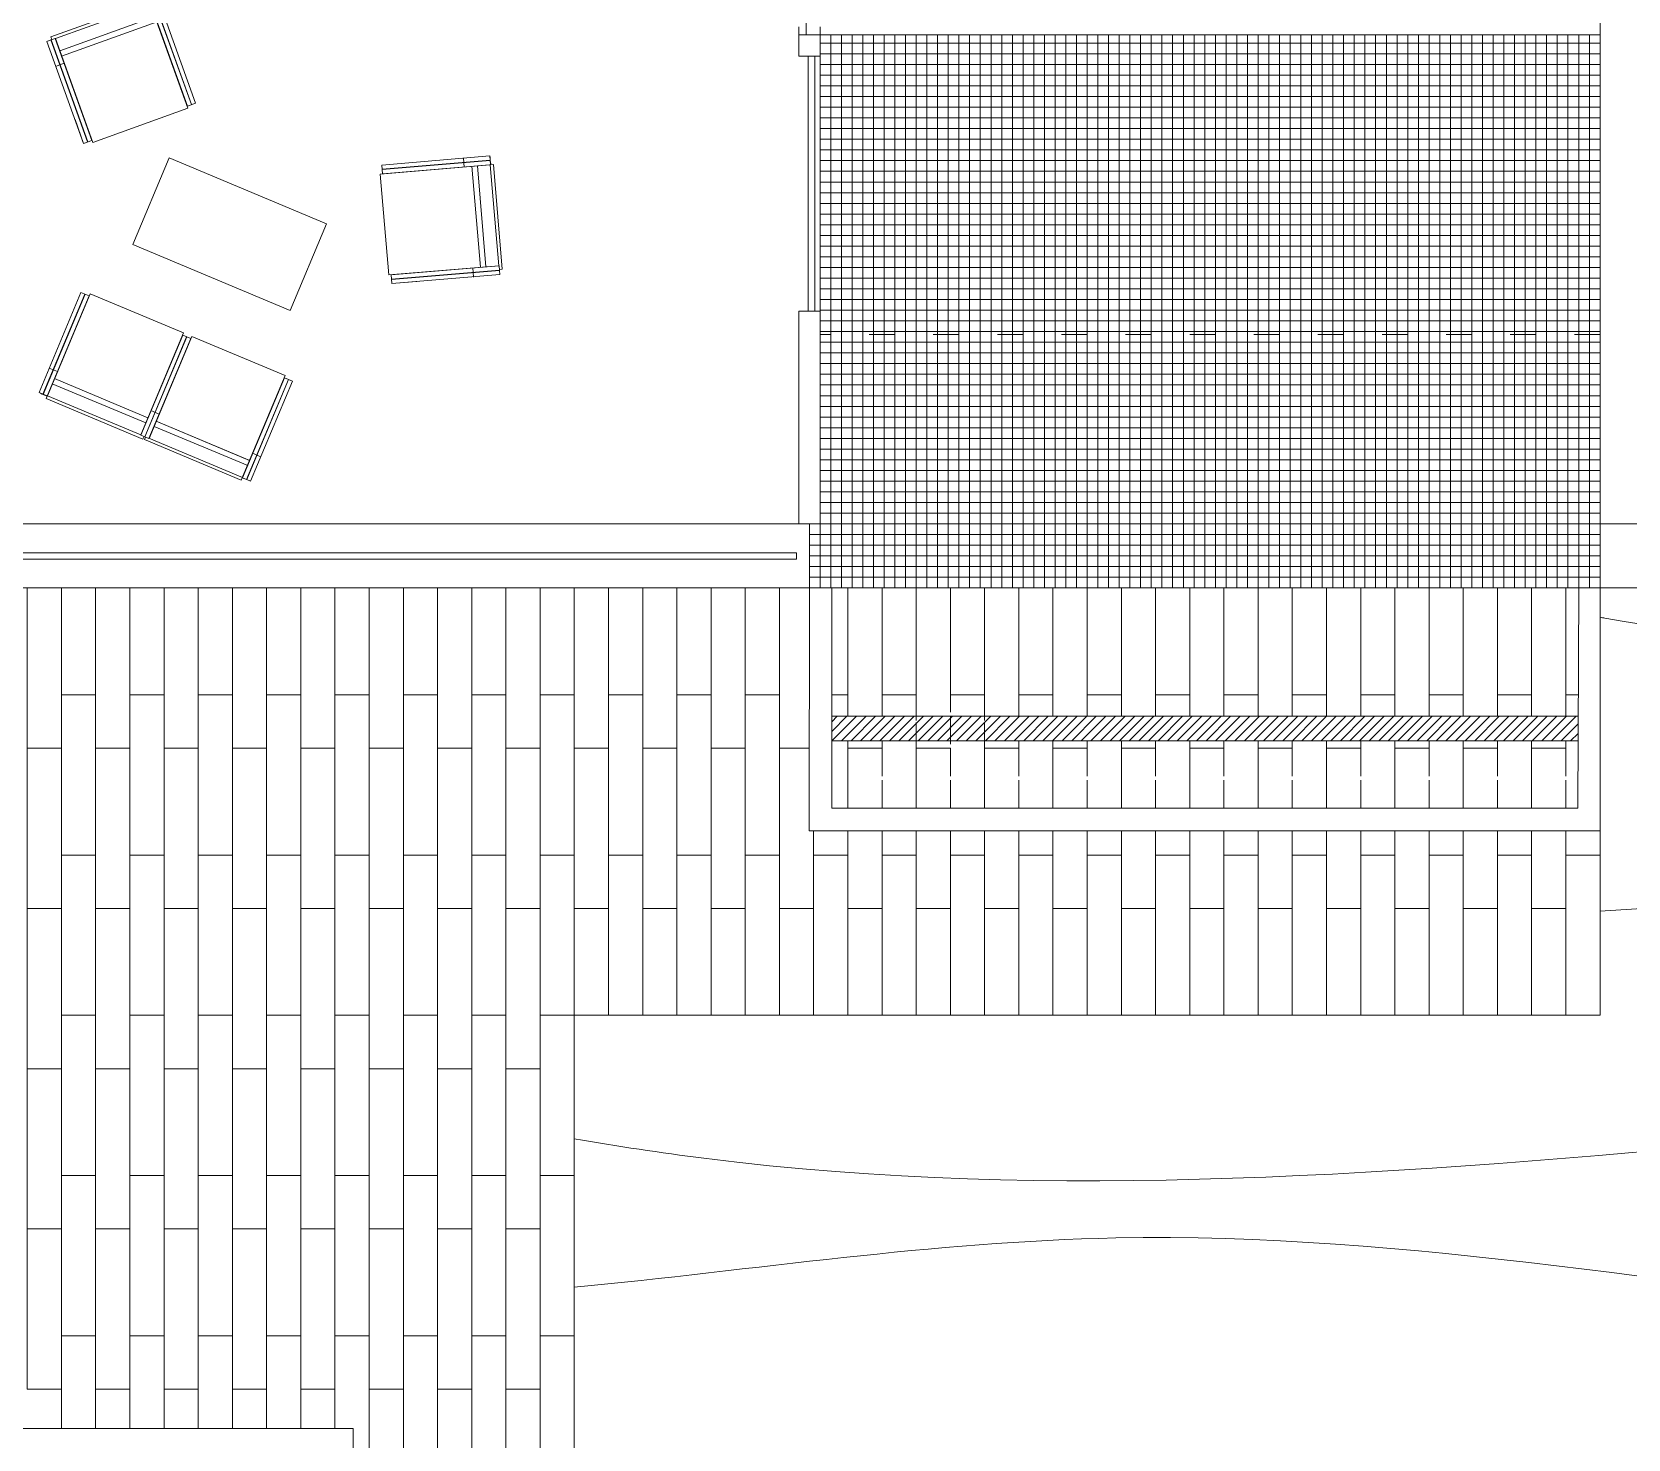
# Model space of a CAD drawing. Header units: millimetres. Extents: x 19901 to 32113, y 13732 to 21214.
# Drawn here: x 27047 to 27794, y 16444 to 17103 of the extents above; entities that cross this region are included whole.
import ezdxf

# ---------------------------------------------------------------- set-up
doc = ezdxf.new("R2010")
doc.units = ezdxf.units.MM
doc.linetypes.add('ACAD_ISO02W100', pattern=[15, 12, -3])
doc.linetypes.add('ACAD_ISO03W100', pattern=[30, 12, -18])
for name, color, linetype, lineweight in [('A-FURN', 9, 'Continuous', 13), ('curve di livello', 6, 'Continuous', 9), ('pavimentazione esterna', 51, 'Continuous', 15), ('vetro', 140, 'Continuous', 15), ('Wall', 7, 'Continuous', 20)]:
    doc.layers.add(name, color=color, linetype=linetype, lineweight=lineweight)

msp = doc.modelspace()

# ---------------------------------------------------------------- hatches: boundary and pattern name
at = {"layer": 'vetro'}
h = msp.add_hatch(dxfattribs=at)
h.set_pattern_fill('ANSI31', color=4)
h.set_pattern_definition([(45, (3024.699, -105.0974), (-2.24506403, 2.24506403), [])])
h.paths.add_polyline_path([(27770.92, 16770.97), (27770.97, 16782.49), (27421.72, 16782.49), (27421.72, 16770.97)])

# ---------------------------------------------------------------- linework, layer by layer
at = {"layer": 'A-FURN'}
for p, q in [((27781.23, 17305.33), (27781.23, 16842.56)), ((27781.23, 17305.33), (27781.23, 16842.56)), ((27416.23, 17101.45), (27416.23, 16972.17)), ((27781.23, 17097.56), (27416.23, 17097.56)), ((27421.23, 17101.45), (27421.23, 16842.56)), ((27426.23, 17101.45), (27426.23, 16842.56)), ((27431.23, 17101.45), (27431.23, 16842.56)), ((27436.23, 17101.45), (27436.23, 16842.56)), ((27441.23, 17101.45), (27441.23, 16842.56)), ((27446.23, 17101.45), (27446.23, 16842.56)), ((27451.23, 17101.45), (27451.23, 16842.56)), ((27456.23, 17101.45), (27456.23, 16842.56)), ((27461.23, 17101.45), (27461.23, 16842.56)), ((27466.23, 17101.45), (27466.23, 16842.56)), ((27471.23, 17101.45), (27471.23, 16842.56)), ((27476.23, 17101.45), (27476.23, 16842.56)), ((27481.23, 17101.45), (27481.23, 16842.56)), ((27486.23, 17101.45), (27486.23, 16842.56)), ((27491.23, 17101.45), (27491.23, 16842.56)), ((27496.23, 17101.45), (27496.23, 16842.56)), ((27501.23, 17101.45), (27501.23, 16842.56)), ((27506.23, 17101.45), (27506.23, 16842.56)), ((27511.23, 17101.45), (27511.23, 16842.56)), ((27516.23, 17101.45), (27516.23, 16842.56)), ((27521.23, 17101.45), (27521.23, 16842.56)), ((27526.23, 17101.45), (27526.23, 16842.56)), ((27531.23, 17101.45), (27531.23, 16842.56)), ((27536.23, 17101.45), (27536.23, 16842.56)), ((27541.23, 17101.45), (27541.23, 16842.56)), ((27546.23, 17101.45), (27546.23, 16842.56)), ((27551.23, 17101.45), (27551.23, 16842.56)), ((27556.23, 17101.45), (27556.23, 16842.56)), ((27561.23, 17101.45), (27561.23, 16842.56)), ((27566.23, 17101.45), (27566.23, 16842.56)), ((27571.23, 17101.45), (27571.23, 16842.56)), ((27576.23, 17101.45), (27576.23, 16842.56)), ((27581.23, 17101.45), (27581.23, 16842.56)), ((27586.23, 17101.45), (27586.23, 16842.56)), ((27591.23, 17101.45), (27591.23, 16842.56)), ((27596.23, 17101.45), (27596.23, 16842.56)), ((27601.23, 17101.45), (27601.23, 16842.56)), ((27606.23, 17101.45), (27606.23, 16842.56)), ((27611.23, 17101.45), (27611.23, 16842.56)), ((27616.23, 17101.45), (27616.23, 16842.56)), ((27621.23, 17101.45), (27621.23, 16842.56)), ((27626.23, 17101.45), (27626.23, 16842.56)), ((27631.23, 17101.45), (27631.23, 16842.56)), ((27636.23, 17101.45), (27636.23, 16842.56)), ((27641.23, 17101.45), (27641.23, 16842.56)), ((27646.23, 17101.45), (27646.23, 16842.56)), ((27651.23, 17101.45), (27651.23, 16842.56)), ((27656.23, 17101.45), (27656.23, 16842.56)), ((27661.23, 17101.45), (27661.23, 16842.56)), ((27666.23, 17101.45), (27666.23, 16842.56)), ((27671.23, 17101.45), (27671.23, 16842.56)), ((27676.23, 17101.45), (27676.23, 16842.56)), ((27681.23, 17101.45), (27681.23, 16842.56)), ((27686.23, 17101.45), (27686.23, 16842.56)), ((27691.23, 17101.45), (27691.23, 16842.56)), ((27696.23, 17101.45), (27696.23, 16842.56)), ((27701.23, 17101.45), (27701.23, 16842.56)), ((27706.23, 17101.45), (27706.23, 16842.56)), ((27711.23, 17101.45), (27711.23, 16842.56)), ((27716.23, 17101.45), (27716.23, 16842.56)), ((27721.23, 17101.45), (27721.23, 16842.56)), ((27726.23, 17101.45), (27726.23, 16842.56)), ((27731.23, 17101.45), (27731.23, 16842.56)), ((27736.23, 17101.45), (27736.23, 16842.56)), ((27741.23, 17101.45), (27741.23, 16842.56)), ((27746.23, 17101.45), (27746.23, 16842.56)), ((27751.23, 17101.45), (27751.23, 16842.56)), ((27756.23, 17101.45), (27756.23, 16842.56)), ((27761.23, 17101.45), (27761.23, 16842.56)), ((27766.23, 17101.45), (27766.23, 16842.56)), ((27771.23, 17101.45), (27771.23, 16842.56)), ((27776.23, 17101.45), (27776.23, 16842.56)), ((27781.23, 17092.56), (27416.23, 17092.56)), ((27781.23, 17087.56), (27416.23, 17087.56)), ((27781.23, 17082.56), (27416.23, 17082.56)), ((27781.23, 17077.56), (27416.23, 17077.56)), ((27781.23, 17072.56), (27416.23, 17072.56)), ((27781.23, 17067.56), (27416.23, 17067.56)), ((27781.23, 17062.56), (27416.23, 17062.56)), ((27781.23, 17057.56), (27416.23, 17057.56)), ((27781.23, 17052.56), (27416.23, 17052.56)), ((27781.23, 17047.56), (27416.23, 17047.56)), ((27781.23, 17042.56), (27416.23, 17042.56)), ((27781.23, 17037.56), (27416.23, 17037.56)), ((27781.23, 17032.56), (27416.23, 17032.56)), ((27781.23, 17027.56), (27416.23, 17027.56)), ((27781.23, 17022.56), (27416.23, 17022.56)), ((27781.23, 17017.56), (27416.23, 17017.56)), ((27781.23, 17012.56), (27416.23, 17012.56)), ((27781.23, 17007.56), (27416.23, 17007.56)), ((27781.23, 17002.56), (27416.23, 17002.56)), ((27781.23, 16997.56), (27416.23, 16997.56)), ((27781.23, 16992.56), (27416.23, 16992.56)), ((27781.23, 16987.56), (27416.23, 16987.56)), ((27781.23, 16982.56), (27416.23, 16982.56)), ((27781.23, 16977.56), (27416.23, 16977.56)), ((27781.23, 16972.56), (27416.23, 16972.56)), ((27416.23, 16967.56), (27416.23, 16842.56)), ((27781.23, 16967.56), (27416.23, 16967.56)), ((27781.23, 16967.56), (27416.23, 16967.56)), ((27416.23, 16962.56), (27781.23, 16962.56)), ((27416.23, 16957.56), (27781.23, 16957.56)), ((27416.23, 16952.56), (27781.23, 16952.56)), ((27416.23, 16947.56), (27781.23, 16947.56)), ((27416.23, 16942.56), (27781.23, 16942.56)), ((27416.23, 16937.56), (27781.23, 16937.56)), ((27416.23, 16932.56), (27781.23, 16932.56)), ((27416.23, 16927.56), (27781.23, 16927.56)), ((27416.23, 16922.56), (27781.23, 16922.56)), ((27416.23, 16917.56), (27781.23, 16917.56)), ((27416.23, 16912.56), (27781.23, 16912.56)), ((27416.23, 16907.56), (27781.23, 16907.56)), ((27416.23, 16902.56), (27781.23, 16902.56)), ((27416.23, 16897.56), (27781.23, 16897.56)), ((27416.23, 16892.56), (27781.23, 16892.56)), ((27416.23, 16887.56), (27781.23, 16887.56)), ((27416.23, 16882.56), (27781.23, 16882.56)), ((27416.23, 16877.56), (27781.23, 16877.56)), ((27411.23, 16867.56), (27781.23, 16867.56)), ((27416.23, 16872.56), (27781.23, 16872.56)), ((27411.23, 16862.56), (27781.23, 16862.56)), ((27411.23, 16857.56), (27781.23, 16857.56)), ((27411.23, 16852.56), (27781.23, 16852.56)), ((27411.23, 16847.56), (27781.23, 16847.56)), ((27411.23, 16842.56), (27781.23, 16842.56))]:
    msp.add_line(p, q, dxfattribs=at)
at = {"layer": 'A-FURN', "lineweight": 20}
for p, q in [((27102.54, 17117.09), (27056.27, 17100.43)), ((27102.93, 17115.69), (27058.39, 17099.66)), ((27120.16, 17068.12), (27102.54, 17117.09)), ((27120.43, 17067.07), (27102.93, 17115.69)), ((27122.03, 17068.8), (27104.83, 17116.58)), ((27122.13, 17068.83), (27104.94, 17116.58)), ((27124, 17069.51), (27106.8, 17117.29)), ((27060.45, 17093.96), (27105.08, 17110.02)), ((27105.96, 17107.59), (27061.32, 17091.52)), ((27061.32, 17091.52), (27105.96, 17107.59)), ((27056.28, 17099.06), (27054.41, 17098.39)), ((27071.59, 17050.64), (27054.41, 17098.39)), ((27056.27, 17100.43), (27056.7, 17099.21)), ((27073.47, 17051.31), (27056.28, 17099.06)), ((27058.25, 17099.77), (27056.38, 17099.1)), ((27073.56, 17051.35), (27056.38, 17099.1)), ((27075.43, 17052.02), (27058.25, 17099.77)), ((27058.39, 17099.66), (27075.9, 17051.04)), ((27058.51, 17086.67), (27062.55, 17088.13)), ((27120.16, 17068.12), (27124, 17069.51)), ((27071.59, 17050.64), (27067.6, 17061.74)), ((27075.9, 17051.04), (27120.43, 17067.07)), ((27071.59, 17050.64), (27075.43, 17052.02)), ((27210.43, 17036.24), (27261.92, 17040.56)), ((27211.15, 17040.5), (27261.76, 17044.75)), ((27211.5, 17036.43), (27211.15, 17040.5)), ((27211.32, 17038.51), (27261.89, 17042.76)), ((27211.33, 17038.41), (27261.93, 17042.66)), ((27211.5, 17036.43), (27263.35, 17040.79)), ((27249.71, 17039.54), (27249.36, 17043.71)), ((27253.3, 17039.94), (27257.27, 16992.67)), ((27257.27, 16992.67), (27253.3, 17039.94)), ((27259.84, 16992.89), (27255.87, 17040.16)), ((27261.72, 17044.74), (27261.89, 17042.76)), ((27261.86, 17044.04), (27261.76, 17044.75)), ((27261.92, 17043.16), (27261.86, 17044.04)), ((27261.89, 17042.76), (27261.92, 17043.16)), ((27261.9, 17042.66), (27262.06, 17040.68)), ((27261.92, 17040.56), (27265.89, 16993.4)), ((27262.04, 17041.96), (27261.93, 17042.66)), ((27262.1, 17041.08), (27262.04, 17041.96)), ((27262.06, 17040.68), (27262.1, 17041.08)), ((27263.35, 17040.79), (27267.47, 16991.78)), ((27214.39, 16989.07), (27210.43, 17036.24)), ((27265.89, 16993.4), (27214.39, 16989.07)), ((27215.48, 16989.06), (27266.04, 16993.31)), ((27266.04, 16993.31), (27266.21, 16991.32)), ((27215.82, 16984.99), (27215.48, 16989.06)), ((27215.64, 16987.08), (27266.21, 16991.32)), ((27215.65, 16986.97), (27266.22, 16991.22)), ((27215.82, 16984.99), (27266.39, 16989.24)), ((27215.82, 16984.99), (27227.57, 16985.98)), ((27254.03, 16988.1), (27253.67, 16992.37)), ((27267.47, 16991.78), (27266.18, 16991.67)), ((27266.22, 16991.22), (27266.39, 16989.24)), ((27070.36, 16980.82), (27050.75, 16933.98)), ((27072.2, 16980.05), (27052.59, 16933.24)), ((27072.29, 16980.01), (27052.68, 16933.17)), ((27074.13, 16979.24), (27054.03, 16931.24)), ((27074.64, 16980.2), (27054.68, 16932.53)), ((27074.13, 16979.24), (27070.36, 16980.82)), ((27118.3, 16961.92), (27074.64, 16980.2)), ((27098.34, 16914.25), (27118.3, 16961.92)), ((27117.97, 16960.88), (27098.37, 16914.07)), ((27119.81, 16960.11), (27100.21, 16913.3)), ((27119.91, 16960.07), (27100.31, 16913.26)), ((27121.74, 16959.3), (27102.14, 16912.49)), ((27102.29, 16912.59), (27122.25, 16960.26)), ((27121.74, 16959.3), (27117.18, 16948.42)), ((27121.74, 16959.3), (27117.97, 16960.88)), ((27122.25, 16960.26), (27165.91, 16941.98)), ((27059.41, 16943.84), (27055.55, 16945.46)), ((27165.91, 16941.98), (27145.39, 16892.98)), ((27165.59, 16940.94), (27145.98, 16894.1)), ((27169.35, 16939.37), (27165.59, 16940.94)), ((27051.38, 16933.66), (27050.75, 16933.98)), ((27050.76, 16934.01), (27052.59, 16933.24)), ((27052.21, 16933.33), (27051.38, 16933.66)), ((27052.59, 16933.24), (27052.21, 16933.33)), ((27053.31, 16932.85), (27052.68, 16933.17)), ((27052.69, 16933.2), (27054.53, 16932.43)), ((27100.68, 16919.84), (27056.93, 16938.17)), ((27057.92, 16940.55), (27101.68, 16922.23)), ((27101.68, 16922.23), (27057.92, 16940.55)), ((27167.42, 16940.17), (27147.82, 16893.37)), ((27167.52, 16940.13), (27147.91, 16893.29)), ((27169.35, 16939.37), (27149.75, 16892.56)), ((27054.14, 16932.52), (27053.31, 16932.85)), ((27054.03, 16931.24), (27099.39, 16912.25)), ((27054.53, 16932.43), (27054.14, 16932.52)), ((27054.68, 16932.53), (27098.34, 16914.25)), ((27107.03, 16923.9), (27103.07, 16925.56)), ((27148.39, 16899.87), (27104.64, 16918.19)), ((27105.54, 16920.61), (27149.29, 16902.29)), ((27149.39, 16902.25), (27105.63, 16920.57)), ((27098.37, 16914.07), (27100.21, 16913.3)), ((27099.39, 16912.25), (27099.89, 16913.44)), ((27100.03, 16911.98), (27100.53, 16913.17)), ((27100.03, 16911.98), (27145.39, 16892.98)), ((27100.31, 16913.26), (27102.14, 16912.49)), ((27102.2, 16912.63), (27145.95, 16894.31)), ((27154.55, 16904), (27150.69, 16905.62)), ((27150.82, 16900.24), (27150.72, 16900.28)), ((27146.61, 16893.78), (27145.98, 16894.1)), ((27145.99, 16894.13), (27147.82, 16893.37)), ((27147.44, 16893.46), (27146.61, 16893.78)), ((27147.82, 16893.37), (27147.44, 16893.46)), ((27148.54, 16892.98), (27147.91, 16893.29)), ((27147.92, 16893.33), (27149.75, 16892.56)), ((27149.37, 16892.65), (27148.54, 16892.98)), ((27149.75, 16892.56), (27149.37, 16892.65))]:
    msp.add_line(p, q, dxfattribs=at)
msp.add_lwpolyline([(27094.66, 17003.3), (27168.32, 16972.46), (27185.32, 17013.04), (27111.66, 17043.88)], close=True, dxfattribs=at)
at = {"layer": 'curve di livello'}
for points, knots in [([(27781.23, 16828.86), (27781.99, 16828.73), (27973.4, 16795.2), (28170.5, 16788.56), (28357.68, 16828.46)], [1440.619799, 1440.619799, 1440.619799, 1440.619799, 1442.919983, 2017.077223, 2017.077223, 2017.077223, 2017.077223]), ([(27781.23, 16691.34), (27794.26, 16692.2), (27988.79, 16703.44), (28182.32, 16683.7), (28357.64, 16643.42), (28357.64, 16643.42), (28357.64, 16643.42), (28357.64, 16643.42), (28357.65, 16643.42), (28357.67, 16643.42), (28357.68, 16643.41)], [1437.518464, 1437.518464, 1437.518464, 1437.518464, 1476.268274, 2015.917714, 2015.917714, 2015.917714, 2015.918177, 2015.918177, 2015.918177, 2015.958032, 2015.958032, 2015.958032, 2015.958032]), ([(27301.23, 16584.79), (27321.4, 16581.31), (27668.92, 16528.11), (28027.15, 16631.15), (28357.61, 16599.05), (28357.61, 16599.05), (28357.61, 16599.05), (28357.61, 16599.05), (28357.63, 16599.05), (28357.66, 16599.05), (28357.68, 16599.05)], [952.435008, 952.435008, 952.435008, 952.435008, 1013.900228, 2009.947904, 2009.947904, 2009.947904, 2009.948687, 2009.948687, 2009.948687, 2010.018952, 2010.018952, 2010.018952, 2010.018952]), ([(27301.23, 16515.29), (27384.75, 16523.26), (27738.01, 16579.43), (28112.96, 16429.8), (28357.6, 16538.35), (28357.6, 16538.35), (28357.6, 16538.35), (28357.6, 16538.35), (28357.63, 16538.36), (28357.65, 16538.37), (28357.68, 16538.39)], [948.136507, 948.136507, 948.136507, 948.136507, 1199.951019, 2002.883229, 2002.883229, 2002.883229, 2002.885334, 2002.885334, 2002.885334, 2002.970377, 2002.970377, 2002.970377, 2002.970377])]:
    msp.add_open_spline(points, degree=3, knots=knots, dxfattribs=at)
at = {"layer": 'pavimentazione esterna'}
for p, q in [((27061.23, 16842.56), (27077.23, 16842.56)), ((27093.23, 16842.56), (27109.23, 16842.56)), ((27125.23, 16842.56), (27141.23, 16842.56)), ((27157.23, 16842.56), (27173.23, 16842.56)), ((27189.23, 16842.56), (27205.23, 16842.56)), ((27221.23, 16842.56), (27237.23, 16842.56)), ((27253.23, 16842.56), (27269.23, 16842.56)), ((27285.23, 16842.56), (27301.23, 16842.56)), ((27317.23, 16842.56), (27333.23, 16842.56)), ((27333.23, 16842.56), (27349.23, 16842.56)), ((27333.23, 16767.56), (27333.23, 16842.56)), ((27349.23, 16842.56), (27365.23, 16842.56)), ((27349.23, 16842.56), (27349.23, 16767.56)), ((27365.23, 16842.56), (27381.23, 16842.56)), ((27365.23, 16767.56), (27365.23, 16842.56)), ((27381.23, 16842.56), (27397.23, 16842.56)), ((27381.23, 16842.56), (27381.23, 16767.56)), ((27397.23, 16842.56), (27413.23, 16842.56)), ((27397.23, 16767.56), (27397.23, 16842.56)), ((27413.23, 16842.56), (27429.23, 16842.56)), ((27429.23, 16842.56), (27445.23, 16842.56)), ((27445.23, 16842.56), (27461.23, 16842.56)), ((27461.23, 16842.56), (27477.23, 16842.56)), ((27477.23, 16842.56), (27493.23, 16842.56)), ((27493.23, 16842.56), (27509.23, 16842.56)), ((27509.23, 16842.56), (27525.23, 16842.56)), ((27525.23, 16842.56), (27541.23, 16842.56)), ((27541.23, 16842.56), (27557.23, 16842.56)), ((27557.23, 16842.56), (27573.23, 16842.56)), ((27573.23, 16842.56), (27589.23, 16842.56)), ((27589.23, 16842.56), (27605.23, 16842.56)), ((27605.23, 16842.56), (27621.23, 16842.56)), ((27621.23, 16842.56), (27637.23, 16842.56)), ((27637.23, 16842.56), (27653.23, 16842.56)), ((27653.23, 16842.56), (27669.23, 16842.56)), ((27669.23, 16842.56), (27685.23, 16842.56)), ((27685.23, 16842.56), (27701.23, 16842.56)), ((27701.23, 16842.56), (27717.23, 16842.56)), ((27717.23, 16842.56), (27733.23, 16842.56)), ((27733.23, 16842.56), (27749.23, 16842.56)), ((27749.23, 16842.56), (27765.23, 16842.56)), ((27765.23, 16842.56), (27781.23, 16842.56)), ((27349.23, 16792.56), (27365.23, 16792.56)), ((27349.23, 16717.56), (27349.23, 16792.56)), ((27365.23, 16792.56), (27365.23, 16717.56)), ((27381.23, 16792.56), (27397.23, 16792.56)), ((27381.23, 16717.56), (27381.23, 16792.56)), ((27397.23, 16792.56), (27397.23, 16717.56)), ((27333.23, 16767.56), (27349.23, 16767.56)), ((27333.23, 16692.56), (27333.23, 16767.56)), ((27349.23, 16767.56), (27333.23, 16767.56)), ((27349.23, 16767.56), (27349.23, 16692.56)), ((27365.23, 16767.56), (27381.23, 16767.56)), ((27365.23, 16692.56), (27365.23, 16767.56)), ((27381.23, 16767.56), (27365.23, 16767.56)), ((27381.23, 16767.56), (27381.23, 16692.56)), ((27397.23, 16767.56), (27411.22, 16767.56)), ((27397.23, 16692.56), (27397.23, 16767.56)), ((27411.22, 16767.56), (27397.23, 16767.56)), ((27413.23, 16717.56), (27413.23, 16728.97)), ((27413.23, 16728.97), (27413.23, 16692.56)), ((27429.23, 16692.56), (27429.23, 16728.97)), ((27429.23, 16728.97), (27429.23, 16717.56)), ((27445.23, 16717.56), (27445.23, 16728.96)), ((27445.23, 16728.96), (27445.23, 16692.56)), ((27461.23, 16692.56), (27461.23, 16728.96)), ((27461.23, 16728.96), (27461.23, 16717.56)), ((27477.23, 16717.56), (27477.23, 16728.96)), ((27477.23, 16728.96), (27477.23, 16692.56)), ((27493.23, 16692.56), (27493.23, 16728.95)), ((27493.23, 16728.95), (27493.23, 16717.56)), ((27509.23, 16717.56), (27509.23, 16728.95)), ((27509.23, 16728.95), (27509.23, 16692.56)), ((27525.23, 16692.56), (27525.23, 16728.95)), ((27525.23, 16728.95), (27525.23, 16717.56)), ((27541.23, 16717.56), (27541.23, 16728.94)), ((27541.23, 16728.94), (27541.23, 16692.56)), ((27557.23, 16692.56), (27557.23, 16728.94)), ((27557.23, 16728.94), (27557.23, 16717.56)), ((27573.23, 16717.56), (27573.23, 16728.94)), ((27573.23, 16728.94), (27573.23, 16692.56)), ((27589.23, 16692.56), (27589.23, 16728.93)), ((27589.23, 16728.93), (27589.23, 16717.56)), ((27605.23, 16717.56), (27605.23, 16728.93)), ((27605.23, 16728.93), (27605.23, 16692.56)), ((27621.23, 16692.56), (27621.23, 16728.93)), ((27621.23, 16728.93), (27621.23, 16717.56)), ((27637.23, 16717.56), (27637.23, 16728.92)), ((27637.23, 16728.92), (27637.23, 16692.56)), ((27653.23, 16692.56), (27653.23, 16728.92)), ((27653.23, 16728.92), (27653.23, 16717.56)), ((27669.23, 16717.56), (27669.23, 16728.92)), ((27669.23, 16728.92), (27669.23, 16692.56)), ((27685.23, 16692.56), (27685.23, 16728.91)), ((27685.23, 16728.91), (27685.23, 16717.56)), ((27701.23, 16717.56), (27701.23, 16728.91)), ((27701.23, 16728.91), (27701.23, 16692.56)), ((27717.23, 16692.56), (27717.23, 16728.91)), ((27717.23, 16728.91), (27717.23, 16717.56)), ((27733.23, 16717.56), (27733.23, 16728.9)), ((27733.23, 16728.9), (27733.23, 16692.56)), ((27749.23, 16692.56), (27749.23, 16728.9)), ((27749.23, 16728.9), (27749.23, 16717.56)), ((27765.23, 16717.56), (27765.23, 16728.9)), ((27765.23, 16728.9), (27765.23, 16692.56)), ((27781.25, 16728.89), (27781.23, 16642.56)), ((27365.23, 16717.56), (27349.23, 16717.56)), ((27381.23, 16717.56), (27397.23, 16717.56)), ((27381.23, 16642.56), (27381.23, 16717.56)), ((27397.23, 16717.56), (27381.23, 16717.56)), ((27397.23, 16717.56), (27397.23, 16642.56)), ((27413.23, 16717.56), (27429.23, 16717.56)), ((27413.23, 16642.56), (27413.23, 16717.56)), ((27429.23, 16717.56), (27413.23, 16717.56)), ((27429.23, 16717.56), (27429.23, 16642.56)), ((27445.23, 16717.56), (27461.23, 16717.56)), ((27445.23, 16642.56), (27445.23, 16717.56)), ((27461.23, 16717.56), (27445.23, 16717.56)), ((27461.23, 16717.56), (27461.23, 16642.56)), ((27477.23, 16717.56), (27493.23, 16717.56)), ((27477.23, 16642.56), (27477.23, 16717.56)), ((27493.23, 16717.56), (27477.23, 16717.56)), ((27493.23, 16717.56), (27493.23, 16642.56)), ((27509.23, 16717.56), (27525.23, 16717.56)), ((27509.23, 16642.56), (27509.23, 16717.56)), ((27525.23, 16717.56), (27509.23, 16717.56)), ((27525.23, 16717.56), (27525.23, 16642.56)), ((27541.23, 16717.56), (27557.23, 16717.56)), ((27541.23, 16642.56), (27541.23, 16717.56)), ((27557.23, 16717.56), (27541.23, 16717.56)), ((27557.23, 16717.56), (27557.23, 16642.56)), ((27573.23, 16717.56), (27589.23, 16717.56)), ((27573.23, 16642.56), (27573.23, 16717.56)), ((27589.23, 16717.56), (27573.23, 16717.56)), ((27589.23, 16717.56), (27589.23, 16642.56)), ((27605.23, 16717.56), (27621.23, 16717.56)), ((27605.23, 16642.56), (27605.23, 16717.56)), ((27621.23, 16717.56), (27605.23, 16717.56)), ((27621.23, 16717.56), (27621.23, 16642.56)), ((27637.23, 16717.56), (27653.23, 16717.56)), ((27637.23, 16642.56), (27637.23, 16717.56)), ((27653.23, 16717.56), (27637.23, 16717.56)), ((27653.23, 16717.56), (27653.23, 16642.56)), ((27669.23, 16717.56), (27685.23, 16717.56)), ((27669.23, 16642.56), (27669.23, 16717.56)), ((27685.23, 16717.56), (27669.23, 16717.56)), ((27685.23, 16717.56), (27685.23, 16642.56)), ((27701.23, 16717.56), (27717.23, 16717.56)), ((27701.23, 16642.56), (27701.23, 16717.56)), ((27717.23, 16717.56), (27701.23, 16717.56)), ((27717.23, 16717.56), (27717.23, 16642.56)), ((27733.23, 16717.56), (27749.23, 16717.56)), ((27733.23, 16642.56), (27733.23, 16717.56)), ((27749.23, 16717.56), (27733.23, 16717.56)), ((27749.23, 16717.56), (27749.23, 16642.56)), ((27765.23, 16717.56), (27781.23, 16717.56)), ((27765.23, 16642.56), (27765.23, 16717.56)), ((27781.23, 16717.56), (27765.23, 16717.56)), ((27349.23, 16692.56), (27333.23, 16692.56)), ((27381.23, 16692.56), (27365.23, 16692.56)), ((27413.23, 16692.56), (27397.23, 16692.56)), ((27445.23, 16692.56), (27429.23, 16692.56)), ((27477.23, 16692.56), (27461.23, 16692.56)), ((27509.23, 16692.56), (27493.23, 16692.56)), ((27541.23, 16692.56), (27525.23, 16692.56)), ((27573.23, 16692.56), (27557.23, 16692.56)), ((27605.23, 16692.56), (27589.23, 16692.56)), ((27637.23, 16692.56), (27621.23, 16692.56)), ((27669.23, 16692.56), (27653.23, 16692.56)), ((27701.23, 16692.56), (27685.23, 16692.56)), ((27733.23, 16692.56), (27717.23, 16692.56)), ((27765.23, 16692.56), (27749.23, 16692.56)), ((27301.23, 16642.56), (27317.23, 16642.56)), ((27333.23, 16642.56), (27349.23, 16642.56)), ((27365.23, 16642.56), (27381.23, 16642.56)), ((27397.23, 16642.56), (27381.23, 16642.56)), ((27397.23, 16642.56), (27413.23, 16642.56)), ((27429.23, 16642.56), (27413.23, 16642.56)), ((27429.23, 16642.56), (27445.23, 16642.56)), ((27461.23, 16642.56), (27445.23, 16642.56)), ((27461.23, 16642.56), (27477.23, 16642.56)), ((27493.23, 16642.56), (27477.23, 16642.56)), ((27493.23, 16642.56), (27509.23, 16642.56)), ((27525.23, 16642.56), (27509.23, 16642.56)), ((27525.23, 16642.56), (27541.23, 16642.56)), ((27557.23, 16642.56), (27541.23, 16642.56)), ((27557.23, 16642.56), (27573.23, 16642.56)), ((27589.23, 16642.56), (27573.23, 16642.56)), ((27589.23, 16642.56), (27605.23, 16642.56)), ((27621.23, 16642.56), (27605.23, 16642.56)), ((27621.23, 16642.56), (27637.23, 16642.56)), ((27653.23, 16642.56), (27637.23, 16642.56)), ((27653.23, 16642.56), (27669.23, 16642.56)), ((27685.23, 16642.56), (27669.23, 16642.56)), ((27685.23, 16642.56), (27701.23, 16642.56)), ((27717.23, 16642.56), (27701.23, 16642.56)), ((27717.23, 16642.56), (27733.23, 16642.56)), ((27749.23, 16642.56), (27733.23, 16642.56)), ((27749.23, 16642.56), (27765.23, 16642.56)), ((27781.23, 16642.56), (27765.23, 16642.56))]:
    msp.add_line(p, q, dxfattribs=at)
at = {"layer": 'pavimentazione esterna', "linetype": 'ACAD_ISO02W100'}
for p, q in [((27429.23, 16842.56), (27429.23, 16792.56)), ((27429.23, 16782.49), (27429.23, 16842.56)), ((27445.23, 16792.56), (27445.23, 16842.56)), ((27445.23, 16842.56), (27445.23, 16782.49)), ((27461.23, 16842.56), (27461.23, 16792.56)), ((27461.23, 16767.56), (27461.23, 16842.56)), ((27477.23, 16792.56), (27477.23, 16842.56)), ((27477.23, 16842.56), (27477.23, 16767.56)), ((27493.23, 16842.56), (27493.23, 16792.56)), ((27493.23, 16767.56), (27493.23, 16842.56)), ((27509.23, 16792.56), (27509.23, 16842.56)), ((27509.23, 16842.56), (27509.23, 16782.49)), ((27525.23, 16842.56), (27525.23, 16792.56)), ((27525.23, 16782.49), (27525.23, 16842.56)), ((27541.23, 16792.56), (27541.23, 16842.56)), ((27541.23, 16842.56), (27541.23, 16782.49)), ((27557.23, 16842.56), (27557.23, 16792.56)), ((27557.23, 16782.49), (27557.23, 16842.56)), ((27573.23, 16792.56), (27573.23, 16842.56)), ((27573.23, 16842.56), (27573.23, 16782.49)), ((27589.23, 16842.56), (27589.23, 16792.56)), ((27589.23, 16782.49), (27589.23, 16842.56)), ((27605.23, 16792.56), (27605.23, 16842.56)), ((27605.23, 16842.56), (27605.23, 16782.49)), ((27621.23, 16842.56), (27621.23, 16792.56)), ((27621.23, 16782.49), (27621.23, 16842.56)), ((27637.23, 16792.56), (27637.23, 16842.56)), ((27637.23, 16842.56), (27637.23, 16782.49)), ((27653.23, 16842.56), (27653.23, 16792.56)), ((27653.23, 16782.49), (27653.23, 16842.56)), ((27669.23, 16792.56), (27669.23, 16842.56)), ((27669.23, 16842.56), (27669.23, 16782.49)), ((27685.23, 16842.56), (27685.23, 16792.56)), ((27685.23, 16782.49), (27685.23, 16842.56)), ((27701.23, 16792.56), (27701.23, 16842.56)), ((27701.23, 16842.56), (27701.23, 16782.49)), ((27717.23, 16842.56), (27717.23, 16792.56)), ((27717.23, 16782.49), (27717.23, 16842.56)), ((27733.23, 16792.56), (27733.23, 16842.56)), ((27733.23, 16842.56), (27733.23, 16782.49)), ((27749.23, 16842.56), (27749.23, 16792.56)), ((27749.23, 16782.49), (27749.23, 16842.56)), ((27765.23, 16792.56), (27765.23, 16842.56)), ((27765.23, 16842.56), (27765.23, 16782.49)), ((27429.23, 16792.56), (27421.72, 16792.56)), ((27429.23, 16792.56), (27429.23, 16782.49)), ((27461.23, 16792.56), (27445.23, 16792.56)), ((27445.23, 16792.56), (27461.23, 16792.56)), ((27445.23, 16782.49), (27445.23, 16792.56)), ((27461.23, 16792.56), (27461.23, 16739.47)), ((27493.23, 16792.56), (27477.23, 16792.56)), ((27477.23, 16792.56), (27493.23, 16792.56)), ((27477.23, 16739.47), (27477.23, 16792.56)), ((27493.23, 16792.56), (27493.23, 16739.47)), ((27525.23, 16792.56), (27509.23, 16792.56)), ((27509.23, 16792.56), (27525.23, 16792.56)), ((27509.23, 16782.49), (27509.23, 16792.56)), ((27525.23, 16792.56), (27525.23, 16782.49)), ((27557.23, 16792.56), (27541.23, 16792.56)), ((27541.23, 16792.56), (27557.23, 16792.56)), ((27541.23, 16782.49), (27541.23, 16792.56)), ((27557.23, 16792.56), (27557.23, 16782.49)), ((27589.23, 16792.56), (27573.23, 16792.56)), ((27573.23, 16792.56), (27589.23, 16792.56)), ((27573.23, 16782.49), (27573.23, 16792.56)), ((27589.23, 16792.56), (27589.23, 16782.49)), ((27621.23, 16792.56), (27605.23, 16792.56)), ((27605.23, 16792.56), (27621.23, 16792.56)), ((27605.23, 16782.49), (27605.23, 16792.56)), ((27621.23, 16792.56), (27621.23, 16782.49)), ((27653.23, 16792.56), (27637.23, 16792.56)), ((27637.23, 16792.56), (27653.23, 16792.56)), ((27637.23, 16782.49), (27637.23, 16792.56)), ((27653.23, 16792.56), (27653.23, 16782.49)), ((27685.23, 16792.56), (27669.23, 16792.56)), ((27669.23, 16792.56), (27685.23, 16792.56)), ((27669.23, 16782.49), (27669.23, 16792.56)), ((27685.23, 16792.56), (27685.23, 16782.49)), ((27717.23, 16792.56), (27701.23, 16792.56)), ((27701.23, 16792.56), (27717.23, 16792.56)), ((27701.23, 16782.49), (27701.23, 16792.56)), ((27717.23, 16792.56), (27717.23, 16782.49)), ((27749.23, 16792.56), (27733.23, 16792.56)), ((27733.23, 16792.56), (27749.23, 16792.56)), ((27733.23, 16782.49), (27733.23, 16792.56)), ((27749.23, 16792.56), (27749.23, 16782.49)), ((27771.01, 16792.56), (27765.23, 16792.56)), ((27765.23, 16792.56), (27771.01, 16792.56)), ((27765.23, 16782.49), (27765.23, 16792.56)), ((27429.23, 16767.56), (27429.23, 16770.97)), ((27429.23, 16770.97), (27429.23, 16739.47)), ((27445.23, 16739.47), (27445.23, 16770.97)), ((27445.23, 16770.97), (27445.23, 16767.56)), ((27509.23, 16739.47), (27509.23, 16770.97)), ((27509.23, 16770.97), (27509.23, 16767.56)), ((27525.23, 16767.56), (27525.23, 16770.97)), ((27525.23, 16770.97), (27525.23, 16739.47)), ((27541.23, 16739.47), (27541.23, 16770.97)), ((27541.23, 16770.97), (27541.23, 16767.56)), ((27557.23, 16767.56), (27557.23, 16770.98)), ((27557.23, 16770.98), (27557.23, 16739.47)), ((27573.23, 16739.47), (27573.23, 16770.98)), ((27573.23, 16770.98), (27573.23, 16767.56)), ((27589.23, 16767.56), (27589.23, 16770.98)), ((27589.23, 16770.98), (27589.23, 16739.47)), ((27605.23, 16739.47), (27605.23, 16770.98)), ((27605.23, 16770.98), (27605.23, 16767.56)), ((27621.23, 16767.56), (27621.23, 16770.98)), ((27621.23, 16770.98), (27621.23, 16739.47)), ((27637.23, 16739.47), (27637.23, 16770.98)), ((27637.23, 16770.98), (27637.23, 16767.56)), ((27653.23, 16767.56), (27653.23, 16770.98)), ((27653.23, 16770.98), (27653.23, 16739.47)), ((27669.23, 16739.47), (27669.23, 16770.98)), ((27669.23, 16770.98), (27669.23, 16767.56)), ((27685.23, 16767.56), (27685.23, 16770.98)), ((27685.23, 16770.98), (27685.23, 16739.47)), ((27701.23, 16739.47), (27701.23, 16770.98)), ((27701.23, 16770.98), (27701.23, 16767.56)), ((27717.23, 16767.56), (27717.23, 16770.98)), ((27717.23, 16770.98), (27717.23, 16739.47)), ((27733.23, 16739.47), (27733.23, 16770.98)), ((27733.23, 16770.98), (27733.23, 16767.56)), ((27749.23, 16767.56), (27749.23, 16770.98)), ((27749.23, 16770.98), (27749.23, 16739.47)), ((27765.23, 16739.47), (27765.23, 16770.98)), ((27765.23, 16770.98), (27765.23, 16767.56)), ((27429.23, 16767.56), (27445.23, 16767.56)), ((27445.23, 16767.56), (27429.23, 16767.56)), ((27429.23, 16739.47), (27429.23, 16767.56)), ((27445.23, 16767.56), (27445.23, 16739.47)), ((27461.23, 16767.56), (27477.23, 16767.56)), ((27477.23, 16767.56), (27461.23, 16767.56)), ((27461.23, 16739.47), (27461.23, 16767.56)), ((27477.23, 16767.56), (27477.23, 16739.47)), ((27493.23, 16767.56), (27509.23, 16767.56)), ((27509.23, 16767.56), (27493.23, 16767.56)), ((27493.23, 16739.47), (27493.23, 16767.56)), ((27509.23, 16767.56), (27509.23, 16739.47)), ((27525.23, 16767.56), (27541.23, 16767.56)), ((27541.23, 16767.56), (27525.23, 16767.56)), ((27525.23, 16739.47), (27525.23, 16767.56)), ((27541.23, 16767.56), (27541.23, 16739.47)), ((27557.23, 16767.56), (27573.23, 16767.56)), ((27573.23, 16767.56), (27557.23, 16767.56)), ((27557.23, 16739.47), (27557.23, 16767.56)), ((27573.23, 16767.56), (27573.23, 16739.47)), ((27589.23, 16767.56), (27605.23, 16767.56)), ((27605.23, 16767.56), (27589.23, 16767.56)), ((27589.23, 16739.47), (27589.23, 16767.56)), ((27605.23, 16767.56), (27605.23, 16739.47)), ((27621.23, 16767.56), (27637.23, 16767.56)), ((27637.23, 16767.56), (27621.23, 16767.56)), ((27621.23, 16739.47), (27621.23, 16767.56)), ((27637.23, 16767.56), (27637.23, 16739.47)), ((27653.23, 16767.56), (27669.23, 16767.56)), ((27669.23, 16767.56), (27653.23, 16767.56)), ((27653.23, 16739.47), (27653.23, 16767.56)), ((27669.23, 16767.56), (27669.23, 16739.47)), ((27685.23, 16767.56), (27701.23, 16767.56)), ((27701.23, 16767.56), (27685.23, 16767.56)), ((27685.23, 16739.47), (27685.23, 16767.56)), ((27701.23, 16767.56), (27701.23, 16739.47)), ((27717.23, 16767.56), (27733.23, 16767.56)), ((27733.23, 16767.56), (27717.23, 16767.56)), ((27717.23, 16739.47), (27717.23, 16767.56)), ((27733.23, 16767.56), (27733.23, 16739.47)), ((27749.23, 16767.56), (27765.23, 16767.56)), ((27765.23, 16767.56), (27749.23, 16767.56)), ((27749.23, 16739.47), (27749.23, 16767.56)), ((27765.23, 16767.56), (27765.23, 16739.47))]:
    msp.add_line(p, q, dxfattribs=at)
at = {"layer": 'pavimentazione esterna'}
for points in [[(27045.23, 16842.56), (27061.23, 16842.56), (27061.23, 16767.56), (27045.23, 16767.56), (27045.23, 16842.56)], [(27077.23, 16842.56), (27093.23, 16842.56), (27093.23, 16767.56), (27077.23, 16767.56), (27077.23, 16842.56)], [(27109.23, 16842.56), (27125.23, 16842.56), (27125.23, 16767.56), (27109.23, 16767.56), (27109.23, 16842.56)], [(27141.23, 16842.56), (27157.23, 16842.56), (27157.23, 16767.56), (27141.23, 16767.56), (27141.23, 16842.56)], [(27173.23, 16842.56), (27189.23, 16842.56), (27189.23, 16767.56), (27173.23, 16767.56), (27173.23, 16842.56)], [(27205.23, 16842.56), (27221.23, 16842.56), (27221.23, 16767.56), (27205.23, 16767.56), (27205.23, 16842.56)], [(27237.23, 16842.56), (27253.23, 16842.56), (27253.23, 16767.56), (27237.23, 16767.56), (27237.23, 16842.56)], [(27269.23, 16842.56), (27285.23, 16842.56), (27285.23, 16767.56), (27269.23, 16767.56), (27269.23, 16842.56)], [(27301.23, 16842.56), (27317.23, 16842.56), (27317.23, 16767.56), (27301.23, 16767.56), (27301.23, 16842.56)], [(27061.23, 16792.56), (27077.23, 16792.56), (27077.23, 16717.56), (27061.23, 16717.56), (27061.23, 16792.56)], [(27093.23, 16792.56), (27109.23, 16792.56), (27109.23, 16717.56), (27093.23, 16717.56), (27093.23, 16792.56)], [(27125.23, 16792.56), (27141.23, 16792.56), (27141.23, 16717.56), (27125.23, 16717.56), (27125.23, 16792.56)], [(27157.23, 16792.56), (27173.23, 16792.56), (27173.23, 16717.56), (27157.23, 16717.56), (27157.23, 16792.56)], [(27189.23, 16792.56), (27205.23, 16792.56), (27205.23, 16717.56), (27189.23, 16717.56), (27189.23, 16792.56)], [(27221.23, 16792.56), (27237.23, 16792.56), (27237.23, 16717.56), (27221.23, 16717.56), (27221.23, 16792.56)], [(27253.23, 16792.56), (27269.23, 16792.56), (27269.23, 16717.56), (27253.23, 16717.56), (27253.23, 16792.56)], [(27285.23, 16792.56), (27301.23, 16792.56), (27301.23, 16717.56), (27285.23, 16717.56), (27285.23, 16792.56)], [(27317.23, 16792.56), (27333.23, 16792.56), (27333.23, 16717.56), (27317.23, 16717.56), (27317.23, 16792.56)], [(27045.23, 16767.56), (27061.23, 16767.56), (27061.23, 16692.56), (27045.23, 16692.56), (27045.23, 16767.56)], [(27077.23, 16767.56), (27093.23, 16767.56), (27093.23, 16692.56), (27077.23, 16692.56), (27077.23, 16767.56)], [(27109.23, 16767.56), (27125.23, 16767.56), (27125.23, 16692.56), (27109.23, 16692.56), (27109.23, 16767.56)], [(27141.23, 16767.56), (27157.23, 16767.56), (27157.23, 16692.56), (27141.23, 16692.56), (27141.23, 16767.56)], [(27173.23, 16767.56), (27189.23, 16767.56), (27189.23, 16692.56), (27173.23, 16692.56), (27173.23, 16767.56)], [(27205.23, 16767.56), (27221.23, 16767.56), (27221.23, 16692.56), (27205.23, 16692.56), (27205.23, 16767.56)], [(27237.23, 16767.56), (27253.23, 16767.56), (27253.23, 16692.56), (27237.23, 16692.56), (27237.23, 16767.56)], [(27269.23, 16767.56), (27285.23, 16767.56), (27285.23, 16692.56), (27269.23, 16692.56), (27269.23, 16767.56)], [(27301.23, 16767.56), (27317.23, 16767.56), (27317.23, 16692.56), (27301.23, 16692.56), (27301.23, 16767.56)], [(27061.23, 16717.56), (27077.23, 16717.56), (27077.23, 16642.56), (27061.23, 16642.56), (27061.23, 16717.56)], [(27093.23, 16717.56), (27109.23, 16717.56), (27109.23, 16642.56), (27093.23, 16642.56), (27093.23, 16717.56)], [(27125.23, 16717.56), (27141.23, 16717.56), (27141.23, 16642.56), (27125.23, 16642.56), (27125.23, 16717.56)], [(27157.23, 16717.56), (27173.23, 16717.56), (27173.23, 16642.56), (27157.23, 16642.56), (27157.23, 16717.56)], [(27189.23, 16717.56), (27205.23, 16717.56), (27205.23, 16642.56), (27189.23, 16642.56), (27189.23, 16717.56)], [(27221.23, 16717.56), (27237.23, 16717.56), (27237.23, 16642.56), (27221.23, 16642.56), (27221.23, 16717.56)], [(27253.23, 16717.56), (27269.23, 16717.56), (27269.23, 16642.56), (27253.23, 16642.56), (27253.23, 16717.56)], [(27285.23, 16717.56), (27301.23, 16717.56), (27301.23, 16642.56), (27285.23, 16642.56), (27285.23, 16717.56)], [(27317.23, 16717.56), (27333.23, 16717.56), (27333.23, 16642.56), (27317.23, 16642.56), (27317.23, 16717.56)], [(27349.23, 16717.56), (27365.23, 16717.56), (27365.23, 16642.56), (27349.23, 16642.56), (27349.23, 16717.56)], [(27045.23, 16692.56), (27061.23, 16692.56), (27061.23, 16617.56), (27045.23, 16617.56), (27045.23, 16692.56)], [(27077.23, 16692.56), (27093.23, 16692.56), (27093.23, 16617.56), (27077.23, 16617.56), (27077.23, 16692.56)], [(27109.23, 16692.56), (27125.23, 16692.56), (27125.23, 16617.56), (27109.23, 16617.56), (27109.23, 16692.56)], [(27141.23, 16692.56), (27157.23, 16692.56), (27157.23, 16617.56), (27141.23, 16617.56), (27141.23, 16692.56)], [(27173.23, 16692.56), (27189.23, 16692.56), (27189.23, 16617.56), (27173.23, 16617.56), (27173.23, 16692.56)], [(27205.23, 16692.56), (27221.23, 16692.56), (27221.23, 16617.56), (27205.23, 16617.56), (27205.23, 16692.56)], [(27237.23, 16692.56), (27253.23, 16692.56), (27253.23, 16617.56), (27237.23, 16617.56), (27237.23, 16692.56)], [(27269.23, 16692.56), (27285.23, 16692.56), (27285.23, 16617.56), (27269.23, 16617.56), (27269.23, 16692.56)], [(27061.23, 16642.56), (27077.23, 16642.56), (27077.23, 16567.56), (27061.23, 16567.56), (27061.23, 16642.56)], [(27093.23, 16642.56), (27109.23, 16642.56), (27109.23, 16567.56), (27093.23, 16567.56), (27093.23, 16642.56)], [(27125.23, 16642.56), (27141.23, 16642.56), (27141.23, 16567.56), (27125.23, 16567.56), (27125.23, 16642.56)], [(27157.23, 16642.56), (27173.23, 16642.56), (27173.23, 16567.56), (27157.23, 16567.56), (27157.23, 16642.56)], [(27189.23, 16642.56), (27205.23, 16642.56), (27205.23, 16567.56), (27189.23, 16567.56), (27189.23, 16642.56)], [(27221.23, 16642.56), (27237.23, 16642.56), (27237.23, 16567.56), (27221.23, 16567.56), (27221.23, 16642.56)], [(27253.23, 16642.56), (27269.23, 16642.56), (27269.23, 16567.56), (27253.23, 16567.56), (27253.23, 16642.56)], [(27285.23, 16642.56), (27301.23, 16642.56), (27301.23, 16567.56), (27285.23, 16567.56), (27285.23, 16642.56)], [(27045.23, 16617.56), (27061.23, 16617.56), (27061.23, 16542.56), (27045.23, 16542.56), (27045.23, 16617.56)], [(27077.23, 16617.56), (27093.23, 16617.56), (27093.23, 16542.56), (27077.23, 16542.56), (27077.23, 16617.56)], [(27109.23, 16617.56), (27125.23, 16617.56), (27125.23, 16542.56), (27109.23, 16542.56), (27109.23, 16617.56)], [(27141.23, 16617.56), (27157.23, 16617.56), (27157.23, 16542.56), (27141.23, 16542.56), (27141.23, 16617.56)], [(27173.23, 16617.56), (27189.23, 16617.56), (27189.23, 16542.56), (27173.23, 16542.56), (27173.23, 16617.56)], [(27205.23, 16617.56), (27221.23, 16617.56), (27221.23, 16542.56), (27205.23, 16542.56), (27205.23, 16617.56)], [(27237.23, 16617.56), (27253.23, 16617.56), (27253.23, 16542.56), (27237.23, 16542.56), (27237.23, 16617.56)], [(27269.23, 16617.56), (27285.23, 16617.56), (27285.23, 16542.56), (27269.23, 16542.56), (27269.23, 16617.56)], [(27061.23, 16567.56), (27077.23, 16567.56), (27077.23, 16492.56), (27061.23, 16492.56), (27061.23, 16567.56)], [(27093.23, 16567.56), (27109.23, 16567.56), (27109.23, 16492.56), (27093.23, 16492.56), (27093.23, 16567.56)], [(27125.23, 16567.56), (27141.23, 16567.56), (27141.23, 16492.56), (27125.23, 16492.56), (27125.23, 16567.56)], [(27157.23, 16567.56), (27173.23, 16567.56), (27173.23, 16492.56), (27157.23, 16492.56), (27157.23, 16567.56)], [(27189.23, 16567.56), (27205.23, 16567.56), (27205.23, 16492.56), (27189.23, 16492.56), (27189.23, 16567.56)], [(27221.23, 16567.56), (27237.23, 16567.56), (27237.23, 16492.56), (27221.23, 16492.56), (27221.23, 16567.56)], [(27253.23, 16567.56), (27269.23, 16567.56), (27269.23, 16492.56), (27253.23, 16492.56), (27253.23, 16567.56)], [(27285.23, 16567.56), (27301.23, 16567.56), (27301.23, 16492.56), (27285.23, 16492.56), (27285.23, 16567.56)], [(27045.23, 16542.56), (27061.23, 16542.56), (27061.23, 16467.56), (27045.23, 16467.56), (27045.23, 16542.56)], [(27077.23, 16542.56), (27093.23, 16542.56), (27093.23, 16467.56), (27077.23, 16467.56), (27077.23, 16542.56)], [(27109.23, 16542.56), (27125.23, 16542.56), (27125.23, 16467.56), (27109.23, 16467.56), (27109.23, 16542.56)], [(27141.23, 16542.56), (27157.23, 16542.56), (27157.23, 16467.56), (27141.23, 16467.56), (27141.23, 16542.56)], [(27173.23, 16542.56), (27189.23, 16542.56), (27189.23, 16467.56), (27173.23, 16467.56), (27173.23, 16542.56)], [(27205.23, 16542.56), (27221.23, 16542.56), (27221.23, 16467.56), (27205.23, 16467.56), (27205.23, 16542.56)], [(27237.23, 16542.56), (27253.23, 16542.56), (27253.23, 16467.56), (27237.23, 16467.56), (27237.23, 16542.56)], [(27269.23, 16542.56), (27285.23, 16542.56), (27285.23, 16467.56), (27269.23, 16467.56), (27269.23, 16542.56)], [(27061.23, 16492.56), (27077.23, 16492.56), (27077.23, 16449.23)], [(27061.23, 16449.23), (27061.23, 16492.56)], [(27093.23, 16492.56), (27109.23, 16492.56), (27109.23, 16449.23)], [(27093.23, 16449.23), (27093.23, 16492.56)], [(27125.23, 16492.56), (27141.23, 16492.56), (27141.23, 16449.23)], [(27125.23, 16449.23), (27125.23, 16492.56)], [(27157.23, 16492.56), (27173.23, 16492.56), (27173.23, 16449.23)], [(27157.23, 16449.23), (27157.23, 16492.56)], [(27189.23, 16492.56), (27205.23, 16492.56), (27205.23, 16417.56), (27197.68, 16417.56)], [(27189.23, 16449.23), (27189.23, 16492.56)], [(27221.23, 16492.56), (27237.23, 16492.56), (27237.23, 16417.56), (27221.23, 16417.56), (27221.23, 16492.56)], [(27253.23, 16492.56), (27269.23, 16492.56), (27269.23, 16417.56), (27253.23, 16417.56), (27253.23, 16492.56)], [(27285.23, 16492.56), (27301.23, 16492.56), (27301.23, 16417.56), (27285.23, 16417.56), (27285.23, 16492.56)], [(27045.23, 16467.56), (27061.23, 16467.56), (27061.23, 16449.23)], [(27077.23, 16467.56), (27093.23, 16467.56), (27093.23, 16449.23)], [(27077.23, 16449.23), (27077.23, 16467.56)], [(27109.23, 16467.56), (27125.23, 16467.56), (27125.23, 16449.23)], [(27109.23, 16449.23), (27109.23, 16467.56)], [(27141.23, 16467.56), (27157.23, 16467.56), (27157.23, 16449.23)], [(27141.23, 16449.23), (27141.23, 16467.56)], [(27173.23, 16467.56), (27189.23, 16467.56), (27189.23, 16449.23)], [(27173.23, 16449.23), (27173.23, 16467.56)], [(27205.23, 16467.56), (27221.23, 16467.56), (27221.23, 16392.56), (27205.23, 16392.56), (27205.23, 16467.56)], [(27237.23, 16467.56), (27253.23, 16467.56), (27253.23, 16392.56), (27237.23, 16392.56), (27237.23, 16467.56)], [(27269.23, 16467.56), (27285.23, 16467.56), (27285.23, 16392.56), (27269.23, 16392.56), (27269.23, 16467.56)]]:
    msp.add_lwpolyline(points, dxfattribs=at)
at = {"layer": 'vetro'}
for p, q in [((27409.73, 17101.45), (27409.73, 17181.45)), ((27781.23, 17181.45), (27781.23, 17101.45)), ((27406.23, 17101.45), (27406.23, 17105.21)), ((27416.23, 17105.21), (27416.23, 17101.45)), ((27781.23, 17101.45), (27409.73, 17101.45)), ((27410.73, 17091.45), (27410.73, 16972.17)), ((27413.73, 17091.45), (27413.73, 16972.17)), ((27781.23, 16967.56), (27781.23, 16961.16)), ((26997.73, 16859.06), (27405.21, 16859.06)), ((27405.21, 16859.06), (27405.21, 16856.06)), ((27405.21, 16856.06), (26994.73, 16856.06)), ((27411.23, 16842.56), (27411.23, 16848.96)), ((27411.21, 16728.89), (27411.23, 16842.56)), ((27781.23, 16842.56), (27411.23, 16842.56)), ((27411.23, 16842.56), (27421.73, 16842.56)), ((27421.73, 16842.56), (27421.71, 16739.47)), ((27770.78, 16739.47), (27771.23, 16842.56)), ((27781.23, 16842.56), (27781.23, 16728.89)), ((27421.72, 16782.49), (27770.97, 16782.49)), ((27770.92, 16770.98), (27421.72, 16770.97)), ((27411.21, 16728.97), (27411.21, 16739.47)), ((27421.71, 16739.47), (27770.78, 16739.47)), ((27781.23, 16728.89), (27411.21, 16728.97)), ((27770.73, 16728.89), (27770.73, 16728.9))]:
    msp.add_line(p, q, dxfattribs=at)
at = {"layer": 'vetro', "linetype": 'ACAD_ISO03W100'}
for p, q in [((27781.23, 16967.56), (27416.23, 16967.56)), ((27781.23, 16961.16), (27416.23, 16961.16))]:
    msp.add_line(p, q, dxfattribs=at)
at = {"layer": 'Wall'}
for p, q in [((27781.23, 17315.33), (27781.23, 16872.56)), ((27781.23, 16842.56), (27781.23, 17305.33)), ((27406.23, 17101.45), (27406.23, 17091.45)), ((27406.23, 17101.45), (27416.23, 17101.45)), ((27416.23, 17101.45), (27416.23, 17091.45)), ((27406.23, 17091.45), (27416.23, 17091.45)), ((27416.23, 16972.17), (27406.23, 16972.17)), ((27406.23, 16972.17), (27406.23, 16872.56)), ((27416.23, 16972.17), (27416.23, 16872.56)), ((27416.23, 16962.56), (27416.23, 16967.56)), ((27416.23, 16872.56), (27011.23, 16872.56)), ((27411.23, 16872.56), (27411.23, 16842.56)), ((28004.88, 16872.56), (27781.23, 16872.56)), ((27411.23, 16842.56), (26981.23, 16842.56)), ((28004.88, 16842.56), (27781.23, 16842.56)), ((26657.68, 16449.23), (27197.68, 16449.23)), ((27197.68, 16449.23), (27197.68, 15939.23))]:
    msp.add_line(p, q, dxfattribs=at)

doc.saveas('drawing.dxf')
